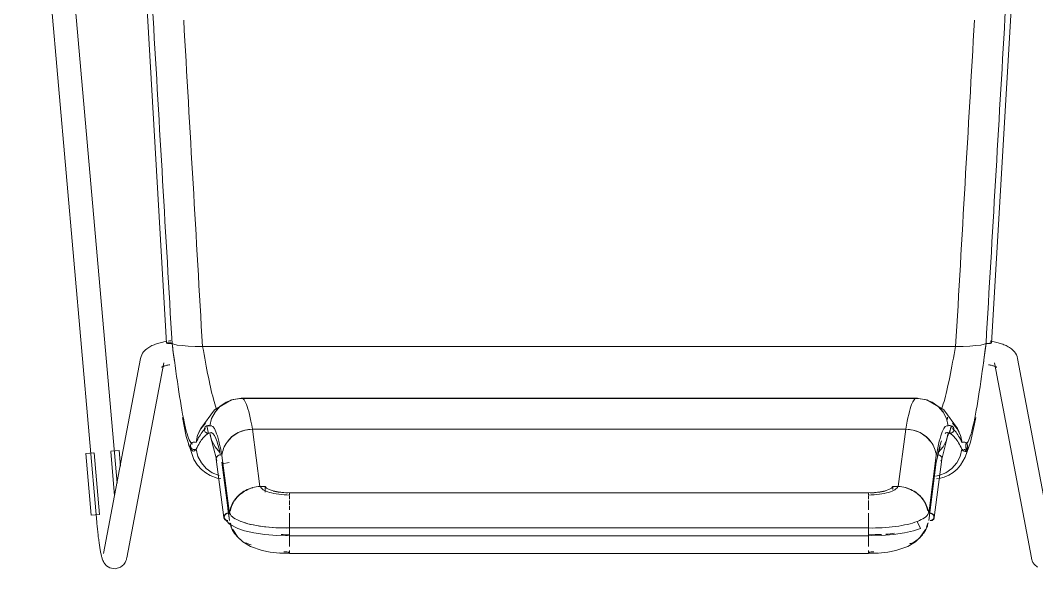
# Model space of a CAD drawing. Header units: millimetres. Extents: x 155927 to 326028, y -36033 to 97293.
# Drawn here: x 227422 to 227939, y 11463 to 11742 of the extents above; entities that cross this region are included whole.
import ezdxf

# ---------------------------------------------------------------- set-up
doc = ezdxf.new("R2010")
doc.units = ezdxf.units.MM
doc.header["$MEASUREMENT"] = 0
doc.layers.add('I-FURN', color=8, linetype='CONTINUOUS', lineweight=9)

msp = doc.modelspace()

# ---------------------------------------------------------------- linework, layer by layer
at = {"layer": 'I-FURN'}
for p, q in [((227471.08, 11506.42), (227433.79, 11930.92)), ((227421.83, 11929.87), (227460.78, 11486.55)), ((227476.98, 11909.75), (227496.27, 11577.84)), ((227935.79, 11909.75), (227916.5, 11577.84)), ((227494.33, 11578.34), (227495, 11578.49)), ((227495, 11578.49), (227495.68, 11578.62)), ((227495.68, 11578.62), (227496.37, 11578.75)), ((227497.08, 11578.86), (227497.79, 11578.97)), ((227497.79, 11578.97), (227498.52, 11579.07)), ((227916.4, 11578.75), (227915.69, 11578.86)), ((227917.09, 11578.62), (227916.4, 11578.75)), ((227917.77, 11578.49), (227917.09, 11578.62)), ((227918.44, 11578.34), (227917.77, 11578.49)), ((227484.13, 11572.66), (227484.62, 11573.35)), ((227484.62, 11573.35), (227485.13, 11573.95)), ((227485.13, 11573.95), (227485.65, 11574.47)), ((227485.65, 11574.47), (227486.18, 11574.92)), ((227486.18, 11574.92), (227486.71, 11575.32)), ((227486.71, 11575.32), (227487.25, 11575.68)), ((227487.25, 11575.68), (227487.79, 11576)), ((227487.79, 11576), (227488.32, 11576.29)), ((227488.32, 11576.29), (227488.87, 11576.57)), ((227488.87, 11576.57), (227489.44, 11576.82)), ((227489.44, 11576.82), (227490.01, 11577.05)), ((227490.01, 11577.05), (227490.59, 11577.27)), ((227490.59, 11577.27), (227491.18, 11577.48)), ((227491.18, 11577.48), (227491.78, 11577.67)), ((227491.78, 11577.67), (227492.4, 11577.86)), ((227492.4, 11577.86), (227493.03, 11578.03)), ((227493.03, 11578.03), (227493.67, 11578.19)), ((227493.67, 11578.19), (227494.33, 11578.34)), ((227496.33, 11577.89), (227496.27, 11577.84)), ((227496.27, 11577.84), (227496.33, 11577.89)), ((227496.27, 11577.84), (227496.34, 11577.78)), ((227496.34, 11577.78), (227496.27, 11577.84)), ((227496.52, 11577.94), (227496.33, 11577.89)), ((227496.33, 11577.89), (227496.51, 11577.94)), ((227496.34, 11577.78), (227496.53, 11577.73)), ((227496.53, 11577.73), (227496.34, 11577.78)), ((227496.51, 11577.94), (227496.8, 11577.99)), ((227496.81, 11577.99), (227496.52, 11577.94)), ((227496.53, 11577.73), (227496.83, 11577.69)), ((227496.83, 11577.69), (227496.53, 11577.73)), ((227496.8, 11577.99), (227497.18, 11578.02)), ((227497.19, 11578.02), (227496.81, 11577.99)), ((227496.83, 11577.69), (227497.22, 11577.66)), ((227497.22, 11577.66), (227496.83, 11577.69)), ((227497.18, 11578.02), (227497.63, 11578.04)), ((227497.64, 11578.04), (227497.19, 11578.02)), ((227497.22, 11577.66), (227497.67, 11577.64)), ((227497.67, 11577.64), (227497.22, 11577.66)), ((227497.63, 11578.04), (227498.12, 11578.05)), ((227498.13, 11578.05), (227497.64, 11578.04)), ((227497.67, 11577.64), (227498.17, 11577.63)), ((227498.16, 11577.63), (227497.67, 11577.64)), ((227498.12, 11578.05), (227498.62, 11578.05)), ((227498.63, 11578.05), (227498.13, 11578.05)), ((227498.66, 11577.63), (227498.16, 11577.63)), ((227498.17, 11577.63), (227498.66, 11577.63)), ((227498.66, 11577.63), (227499.13, 11577.65)), ((227499.13, 11577.65), (227498.66, 11577.63)), ((227500.04, 11577.25), (227499.13, 11577.65)), ((227499.13, 11577.65), (227500.04, 11577.25)), ((227500.04, 11577.25), (227501.78, 11576.88)), ((227501.77, 11576.88), (227500.04, 11577.25)), ((227504.24, 11576.57), (227501.77, 11576.88)), ((227501.78, 11576.88), (227504.28, 11576.57)), ((227507.33, 11576.33), (227504.27, 11576.57)), ((227504.28, 11576.57), (227507.38, 11576.33)), ((227510.85, 11576.18), (227507.38, 11576.33)), ((227507.38, 11576.33), (227510.92, 11576.18)), ((227514.61, 11576.12), (227510.91, 11576.18)), ((227510.92, 11576.18), (227514.68, 11576.12)), ((227898.08, 11576.12), (227514.61, 11576.12)), ((227514.68, 11576.12), (227898.08, 11576.12)), ((227898.08, 11576.12), (227901.85, 11576.18)), ((227901.85, 11576.18), (227898.16, 11576.12)), ((227901.85, 11576.18), (227905.39, 11576.33)), ((227905.39, 11576.33), (227901.91, 11576.18)), ((227905.39, 11576.33), (227908.49, 11576.57)), ((227908.49, 11576.57), (227905.44, 11576.33)), ((227908.49, 11576.57), (227910.98, 11576.88)), ((227910.99, 11576.88), (227908.52, 11576.57)), ((227910.98, 11576.88), (227912.73, 11577.25)), ((227912.73, 11577.25), (227910.99, 11576.88)), ((227913.63, 11577.65), (227912.73, 11577.25)), ((227912.73, 11577.25), (227913.63, 11577.65)), ((227913.63, 11577.65), (227914.1, 11577.63)), ((227914.11, 11577.63), (227913.63, 11577.65)), ((227914.1, 11577.63), (227914.6, 11577.63)), ((227914.6, 11577.63), (227914.11, 11577.63)), ((227914.6, 11577.63), (227915.09, 11577.64)), ((227915.1, 11577.64), (227914.6, 11577.63)), ((227915.09, 11577.64), (227915.55, 11577.66)), ((227915.55, 11577.66), (227915.1, 11577.64)), ((227915.55, 11577.66), (227915.93, 11577.69)), ((227915.94, 11577.69), (227915.55, 11577.66)), ((227915.96, 11577.99), (227915.58, 11578.02)), ((227915.59, 11578.02), (227915.97, 11577.99)), ((227915.93, 11577.69), (227916.23, 11577.73)), ((227916.24, 11577.73), (227915.94, 11577.69)), ((227916.25, 11577.94), (227915.96, 11577.99)), ((227915.97, 11577.99), (227916.26, 11577.94)), ((227916.5, 11577.84), (227916.44, 11577.89)), ((227916.44, 11577.89), (227916.5, 11577.84)), ((227919.09, 11578.19), (227918.44, 11578.34)), ((227919.74, 11578.03), (227919.09, 11578.19)), ((227920.37, 11577.86), (227919.74, 11578.03)), ((227920.98, 11577.67), (227920.37, 11577.86)), ((227921.59, 11577.48), (227920.98, 11577.67)), ((227922.18, 11577.27), (227921.59, 11577.48)), ((227922.76, 11577.05), (227922.18, 11577.27)), ((227923.33, 11576.82), (227922.76, 11577.05)), ((227923.89, 11576.57), (227923.33, 11576.82)), ((227924.45, 11576.29), (227923.89, 11576.57)), ((227924.98, 11576), (227924.45, 11576.29)), ((227925.52, 11575.68), (227924.98, 11576)), ((227926.06, 11575.32), (227925.52, 11575.68)), ((227926.59, 11574.92), (227926.06, 11575.32)), ((227927.12, 11574.47), (227926.59, 11574.92)), ((227927.64, 11573.95), (227927.12, 11574.47)), ((227928.15, 11573.35), (227927.64, 11573.95)), ((227928.63, 11572.66), (227928.15, 11573.35)), ((227483.08, 11569.99), (227464.26, 11470.7)), ((227483.08, 11569.99), (227483.33, 11570.98)), ((227483.33, 11570.98), (227483.7, 11571.87)), ((227483.7, 11571.87), (227484.13, 11572.66)), ((227929.07, 11571.87), (227928.63, 11572.66)), ((227929.43, 11570.98), (227929.07, 11571.87)), ((227929.69, 11569.99), (227929.43, 11570.98)), ((227948.51, 11470.7), (227929.69, 11569.99)), ((227476.05, 11468.47), (227494.87, 11567.76)), ((227493.65, 11565.53), (227493.67, 11565.54)), ((227493.67, 11565.54), (227493.74, 11565.59)), ((227493.74, 11565.59), (227493.83, 11565.63)), ((227493.83, 11565.63), (227493.98, 11565.71)), ((227493.98, 11565.71), (227494.18, 11565.8)), ((227494.18, 11565.8), (227494.41, 11565.89)), ((227494.41, 11565.89), (227494.68, 11565.99)), ((227494.68, 11565.99), (227494.98, 11566.1)), ((227494.98, 11566.1), (227495.32, 11566.21)), ((227495.32, 11566.21), (227495.68, 11566.31)), ((227495.68, 11566.31), (227496.08, 11566.42)), ((227496.08, 11566.42), (227496.5, 11566.53)), ((227496.5, 11566.53), (227496.95, 11566.63)), ((227496.95, 11566.63), (227497.41, 11566.73)), ((227497.41, 11566.73), (227497.91, 11566.83)), ((227915.35, 11566.73), (227914.86, 11566.83)), ((227915.82, 11566.63), (227915.35, 11566.73)), ((227916.27, 11566.53), (227915.82, 11566.63)), ((227916.69, 11566.42), (227916.27, 11566.53)), ((227917.08, 11566.31), (227916.69, 11566.42)), ((227917.45, 11566.21), (227917.08, 11566.31)), ((227917.79, 11566.1), (227917.45, 11566.21)), ((227918.09, 11565.99), (227917.79, 11566.1)), ((227917.9, 11567.76), (227936.72, 11468.47)), ((227918.36, 11565.89), (227918.09, 11565.99)), ((227918.59, 11565.8), (227918.36, 11565.89)), ((227918.78, 11565.71), (227918.59, 11565.8)), ((227918.94, 11565.63), (227918.78, 11565.71)), ((227919.02, 11565.59), (227918.94, 11565.63)), ((227919.1, 11565.54), (227919.02, 11565.59)), ((227919.12, 11565.53), (227919.1, 11565.54)), ((227529.34, 11548.9), (227520.69, 11543.79)), ((227526.63, 11547.78), (227523.49, 11545.61)), ((227523.5, 11545.6), (227526.63, 11547.77)), ((227529.49, 11548.97), (227526.32, 11547.6)), ((227530.2, 11549.15), (227526.63, 11547.78)), ((227526.63, 11547.77), (227530.2, 11549.14)), ((227534.53, 11549.77), (227529.49, 11548.97)), ((227530.2, 11549.14), (227533.99, 11549.62)), ((227533.99, 11549.62), (227530.2, 11549.15)), ((227533.99, 11549.62), (227878.78, 11549.62)), ((227878.78, 11549.62), (227533.99, 11549.62)), ((227573.44, 11549.77), (227534.53, 11549.77)), ((227878.24, 11549.77), (227573.44, 11549.77)), ((227878.24, 11549.77), (227883.28, 11548.97)), ((227878.78, 11549.62), (227882.57, 11549.14)), ((227882.57, 11549.15), (227878.78, 11549.62)), ((227886.14, 11547.78), (227882.57, 11549.15)), ((227882.57, 11549.14), (227886.13, 11547.77)), ((227883.28, 11548.97), (227886.45, 11547.6)), ((227883.43, 11548.9), (227892.08, 11543.79)), ((227886.13, 11547.77), (227889.27, 11545.6)), ((227889.27, 11545.61), (227886.14, 11547.78)), ((227520.69, 11543.79), (227513.71, 11534.25)), ((227520.99, 11542.74), (227519.23, 11539.34)), ((227519.24, 11539.34), (227520.99, 11542.73)), ((227523.49, 11545.61), (227520.99, 11542.74)), ((227520.99, 11542.73), (227523.5, 11545.6)), ((227891.78, 11542.74), (227889.27, 11545.61)), ((227889.27, 11545.6), (227891.78, 11542.73)), ((227893.53, 11539.34), (227891.78, 11542.74)), ((227891.78, 11542.73), (227893.53, 11539.34)), ((227892.08, 11543.79), (227899.06, 11534.25)), ((227504.37, 11539.92), (227506.28, 11530.26)), ((227519.23, 11539.34), (227518.34, 11535.63)), ((227894.43, 11535.63), (227893.53, 11539.34)), ((227907.66, 11535.86), (227908.39, 11539.92)), ((227513.75, 11534.18), (227512.11, 11530.85)), ((227512.12, 11530.85), (227513.76, 11534.17)), ((227513.71, 11534.25), (227512.82, 11532.5)), ((227516.16, 11537.01), (227513.75, 11534.18)), ((227513.76, 11534.17), (227516.16, 11537.01)), ((227515.56, 11534.37), (227515.5, 11533.87)), ((227515.5, 11533.87), (227515.57, 11534.36)), ((227515.57, 11533.38), (227515.5, 11533.87)), ((227515.5, 11533.87), (227515.56, 11533.38)), ((227515.75, 11534.83), (227515.56, 11534.37)), ((227515.56, 11533.38), (227515.75, 11532.92)), ((227515.57, 11534.36), (227515.76, 11534.83)), ((227515.76, 11532.92), (227515.57, 11533.38)), ((227516.05, 11535.23), (227515.75, 11534.83)), ((227515.75, 11532.92), (227516.05, 11532.52)), ((227515.76, 11534.83), (227516.05, 11535.23)), ((227516.05, 11532.52), (227515.76, 11532.92)), ((227516.05, 11535.23), (227516.43, 11535.54)), ((227516.43, 11535.54), (227516.05, 11535.23)), ((227516.43, 11532.21), (227516.05, 11532.52)), ((227516.05, 11532.52), (227516.43, 11532.2)), ((227516.88, 11535.75), (227516.43, 11535.54)), ((227516.43, 11535.54), (227516.88, 11535.74)), ((227516.88, 11532.01), (227516.43, 11532.21)), ((227516.43, 11532.2), (227516.88, 11532)), ((227519.41, 11535.64), (227516.53, 11535.6)), ((227516.83, 11535.73), (227517.66, 11531.84)), ((227516.88, 11535.74), (227517.37, 11535.83)), ((227517.37, 11535.83), (227516.88, 11535.75)), ((227517.37, 11531.92), (227516.88, 11532.01)), ((227516.88, 11532), (227517.37, 11531.92)), ((227517.37, 11535.83), (227517.87, 11535.79)), ((227517.87, 11535.79), (227517.37, 11535.83)), ((227517.87, 11531.96), (227517.37, 11531.92)), ((227517.37, 11531.92), (227517.87, 11531.96)), ((227517.87, 11535.79), (227518.34, 11535.63)), ((227518.34, 11535.63), (227517.87, 11535.79)), ((227518.34, 11532.12), (227517.87, 11531.96)), ((227517.87, 11531.96), (227518.34, 11532.12)), ((227518.34, 11532.12), (227519.23, 11528.41)), ((227518.7, 11530.27), (227518.37, 11532.14)), ((227532.71, 11532.23), (227529.6, 11530.15)), ((227536.26, 11533.54), (227532.71, 11532.23)), ((227540.03, 11534.02), (227536.26, 11533.54)), ((227543.89, 11504.74), (227540.03, 11534.02)), ((227540.03, 11534.02), (227872.74, 11534.02)), ((227872.74, 11534.02), (227540.03, 11534.02)), ((227872.74, 11534.02), (227868.88, 11504.74)), ((227876.51, 11533.54), (227872.74, 11534.02)), ((227880.06, 11532.23), (227876.51, 11533.54)), ((227883.17, 11530.15), (227880.06, 11532.23)), ((227893.53, 11528.41), (227894.43, 11532.12)), ((227894.07, 11530.27), (227896.24, 11535.6)), ((227894.43, 11535.63), (227894.9, 11535.79)), ((227894.9, 11535.79), (227894.43, 11535.63)), ((227894.9, 11531.96), (227894.43, 11532.12)), ((227894.43, 11532.12), (227894.9, 11531.96)), ((227894.9, 11535.79), (227895.39, 11535.83)), ((227895.4, 11535.83), (227894.9, 11535.79)), ((227895.39, 11531.92), (227894.9, 11531.96)), ((227894.9, 11531.96), (227895.4, 11531.92)), ((227895.11, 11531.84), (227895.94, 11535.73)), ((227895.39, 11535.83), (227895.88, 11535.74)), ((227895.88, 11532.01), (227895.39, 11531.92)), ((227895.89, 11535.75), (227895.4, 11535.83)), ((227895.4, 11531.92), (227895.89, 11532)), ((227895.88, 11535.74), (227896.33, 11535.54)), ((227896.33, 11532.21), (227895.88, 11532.01)), ((227896.34, 11535.54), (227895.89, 11535.75)), ((227895.89, 11532), (227896.34, 11532.2)), ((227896.33, 11535.54), (227896.72, 11535.23)), ((227896.72, 11532.52), (227896.33, 11532.21)), ((227896.72, 11535.23), (227896.34, 11535.54)), ((227896.34, 11532.2), (227896.72, 11532.52)), ((227896.61, 11537.01), (227899, 11534.18)), ((227899.01, 11534.18), (227896.61, 11537.01)), ((227896.72, 11535.23), (227897.01, 11534.83)), ((227897.01, 11534.83), (227896.72, 11535.23)), ((227897.01, 11532.92), (227896.72, 11532.52)), ((227896.72, 11532.52), (227897.01, 11532.92)), ((227897.01, 11534.83), (227897.2, 11534.36)), ((227897.2, 11534.37), (227897.01, 11534.83)), ((227897.2, 11533.38), (227897.01, 11532.92)), ((227897.01, 11532.92), (227897.2, 11533.38)), ((227897.27, 11533.87), (227897.2, 11534.37)), ((227897.2, 11534.36), (227897.27, 11533.87)), ((227897.27, 11533.87), (227897.2, 11533.38)), ((227897.2, 11533.38), (227897.27, 11533.87)), ((227899, 11534.17), (227900.65, 11530.85)), ((227900.65, 11530.85), (227899.01, 11534.18)), ((227899.06, 11534.25), (227899.95, 11532.5)), ((227905.77, 11527.34), (227907.66, 11535.86)), ((227506.28, 11530.26), (227510.27, 11518.55)), ((227508.75, 11526.4), (227509.04, 11526.8)), ((227509.04, 11526.8), (227508.75, 11526.4)), ((227509.04, 11526.8), (227509.42, 11527.12)), ((227509.41, 11527.12), (227509.04, 11526.8)), ((227509.86, 11527.33), (227509.41, 11527.12)), ((227509.42, 11527.12), (227509.87, 11527.33)), ((227510.36, 11527.42), (227509.86, 11527.33)), ((227509.87, 11527.33), (227510.36, 11527.42)), ((227510.36, 11527.42), (227510.86, 11527.39)), ((227510.86, 11527.39), (227510.36, 11527.42)), ((227510.86, 11527.39), (227511.33, 11527.24)), ((227511.33, 11527.24), (227510.86, 11527.39)), ((227511.33, 11527.24), (227512.12, 11530.85)), ((227512.11, 11530.85), (227511.33, 11527.24)), ((227521.67, 11518.66), (227518.7, 11530.27)), ((227519.23, 11528.41), (227520.99, 11525.01)), ((227529.6, 11530.15), (227527.11, 11527.41)), ((227885.66, 11527.41), (227883.17, 11530.15)), ((227891.1, 11518.66), (227894.07, 11530.27)), ((227891.78, 11525.01), (227893.53, 11528.41)), ((227900.65, 11530.85), (227901.44, 11527.24)), ((227901.44, 11527.24), (227900.65, 11530.85)), ((227901.44, 11527.24), (227901.91, 11527.39)), ((227901.91, 11527.39), (227901.44, 11527.24)), ((227901.91, 11527.39), (227902.41, 11527.42)), ((227902.41, 11527.42), (227901.91, 11527.39)), ((227902.41, 11527.42), (227902.9, 11527.33)), ((227902.9, 11527.33), (227902.41, 11527.42)), ((227902.9, 11527.33), (227903.35, 11527.12)), ((227903.35, 11527.12), (227902.9, 11527.33)), ((227903.09, 11519.71), (227905.77, 11527.34)), ((227903.35, 11527.12), (227903.73, 11526.8)), ((227903.73, 11526.8), (227903.35, 11527.12)), ((227903.73, 11526.8), (227904.02, 11526.4)), ((227904.02, 11526.4), (227903.73, 11526.8)), ((227455.21, 11521.57), (227457.25, 11521.75)), ((227457.97, 11490.16), (227455.21, 11521.57)), ((227457.25, 11521.75), (227459.32, 11521.93)), ((227462.2, 11490.53), (227459.44, 11521.94)), ((227467.89, 11522.68), (227469.87, 11500.08)), ((227468.01, 11522.69), (227470.07, 11522.87)), ((227470.07, 11522.87), (227472.12, 11523.05)), ((227472.81, 11515.16), (227472.12, 11523.05)), ((227508.56, 11525.94), (227508.5, 11525.45)), ((227508.5, 11525.45), (227508.58, 11524.97)), ((227508.51, 11525.45), (227508.57, 11525.94)), ((227508.58, 11524.97), (227508.51, 11525.45)), ((227508.75, 11526.4), (227508.56, 11525.94)), ((227508.57, 11525.94), (227508.75, 11526.4)), ((227508.78, 11524.52), (227508.58, 11524.97)), ((227508.58, 11524.97), (227508.77, 11524.52)), ((227508.77, 11524.52), (227509.07, 11524.12)), ((227509.08, 11524.12), (227508.78, 11524.52)), ((227509.07, 11524.12), (227509.46, 11523.81)), ((227509.47, 11523.82), (227509.08, 11524.12)), ((227509.46, 11523.81), (227509.92, 11523.62)), ((227509.92, 11523.62), (227509.47, 11523.82)), ((227510.41, 11523.55), (227509.92, 11523.62)), ((227509.92, 11523.62), (227510.41, 11523.54)), ((227510.91, 11523.59), (227510.41, 11523.55)), ((227510.41, 11523.54), (227510.91, 11523.59)), ((227511.38, 11523.75), (227510.91, 11523.59)), ((227510.91, 11523.59), (227511.38, 11523.75)), ((227511.53, 11522.8), (227511.38, 11523.75)), ((227511.38, 11523.75), (227512.28, 11520.12)), ((227520.99, 11525.01), (227523.49, 11522.14)), ((227889.52, 11522.61), (227888.14, 11516.32)), ((227889.27, 11522.14), (227891.78, 11525.01)), ((227890.27, 11525.04), (227889.52, 11522.61)), ((227900.48, 11520.12), (227901.39, 11523.75)), ((227901.39, 11523.75), (227901.24, 11522.8)), ((227901.86, 11523.59), (227901.39, 11523.75)), ((227901.39, 11523.75), (227901.86, 11523.59)), ((227902.29, 11522.83), (227903.46, 11522.51)), ((227902.85, 11523.62), (227902.35, 11523.55)), ((227902.36, 11523.54), (227902.85, 11523.62)), ((227903.3, 11523.82), (227902.85, 11523.62)), ((227902.85, 11523.62), (227903.31, 11523.81)), ((227903.46, 11522.51), (227903.27, 11526.36)), ((227903.69, 11524.12), (227903.3, 11523.82)), ((227903.31, 11523.81), (227903.69, 11524.12)), ((227903.99, 11524.52), (227903.69, 11524.12)), ((227903.69, 11524.12), (227903.99, 11524.52)), ((227904.18, 11524.97), (227903.99, 11524.52)), ((227903.99, 11524.52), (227904.19, 11524.97)), ((227904.02, 11526.4), (227904.2, 11525.94)), ((227904.2, 11525.94), (227904.02, 11526.4)), ((227904.26, 11525.45), (227904.18, 11524.97)), ((227904.19, 11524.97), (227904.26, 11525.45)), ((227904.2, 11525.94), (227904.26, 11525.45)), ((227904.26, 11525.45), (227904.2, 11525.94)), ((227510.27, 11518.55), (227512.08, 11515.72)), ((227512.28, 11520.12), (227514.03, 11516.8)), ((227514.03, 11516.8), (227516.51, 11513.98)), ((227521.7, 11519.44), (227521.64, 11518.97)), ((227521.64, 11518.97), (227521.7, 11518.5)), ((227521.65, 11518.74), (227525.51, 11488.96)), ((227521.89, 11519.88), (227521.7, 11519.44)), ((227521.7, 11518.5), (227521.89, 11518.06)), ((227522.19, 11520.26), (227521.89, 11519.88)), ((227522.57, 11520.57), (227522.19, 11520.26)), ((227523.02, 11520.76), (227522.57, 11520.57)), ((227523.51, 11520.84), (227523.02, 11520.76)), ((227524.01, 11520.8), (227523.51, 11520.84)), ((227528.32, 11490.94), (227524.48, 11520.64)), ((227524.5, 11517.1), (227528.35, 11487.4)), ((227524.62, 11516.32), (227528.12, 11517)), ((227884.42, 11487.4), (227888.27, 11517.1)), ((227884.44, 11490.94), (227888.29, 11520.64)), ((227887.26, 11488.96), (227891.12, 11518.74)), ((227889.25, 11520.84), (227888.76, 11520.8)), ((227889.75, 11520.76), (227889.25, 11520.84)), ((227890.2, 11520.57), (227889.75, 11520.76)), ((227890.58, 11520.26), (227890.2, 11520.57)), ((227890.88, 11519.88), (227890.58, 11520.26)), ((227890.58, 11517.68), (227890.88, 11518.06)), ((227891.06, 11519.44), (227890.88, 11519.88)), ((227890.88, 11518.06), (227891.07, 11518.5)), ((227891.13, 11518.97), (227891.06, 11519.44)), ((227891.07, 11518.5), (227891.13, 11518.97)), ((227896.26, 11513.98), (227898.74, 11516.8)), ((227898.74, 11516.8), (227900.48, 11520.12)), ((227900.59, 11515.6), (227903.09, 11519.71)), ((227512.08, 11515.72), (227514.07, 11513.48)), ((227514.07, 11513.48), (227516.24, 11511.7)), ((227516.24, 11511.7), (227518.51, 11510.36)), ((227516.51, 11513.98), (227519.59, 11511.8)), ((227519.59, 11511.8), (227523.1, 11510.4)), ((227889.66, 11510.4), (227893.18, 11511.8)), ((227893.18, 11511.8), (227896.26, 11513.98)), ((227894.68, 11510.57), (227896.88, 11511.95)), ((227896.88, 11511.95), (227898.85, 11513.63)), ((227898.85, 11513.63), (227900.59, 11515.6)), ((227518.51, 11510.36), (227522.11, 11509.06)), ((227522.11, 11509.06), (227523.89, 11508.83)), ((227889.66, 11510.41), (227887.92, 11510.04)), ((227887.92, 11510.03), (227889.66, 11510.4)), ((227888.38, 11508.74), (227889.8, 11508.89)), ((227889.8, 11508.89), (227892.31, 11509.55)), ((227892.31, 11509.55), (227894.68, 11510.57)), ((227546.6, 11504.81), (227543.89, 11504.74)), ((227546.6, 11504.81), (227546.6, 11501.8)), ((227547.24, 11503.95), (227546.6, 11504.81)), ((227548.59, 11503.16), (227547.24, 11503.95)), ((227550.58, 11502.49), (227548.59, 11503.16)), ((227553.07, 11501.98), (227550.58, 11502.49)), ((227555.92, 11501.66), (227553.07, 11501.98)), ((227558.96, 11501.55), (227555.92, 11501.66)), ((227853.81, 11501.55), (227558.96, 11501.55)), ((227558.96, 11501.49), (227853.81, 11501.49)), ((227856.85, 11501.66), (227853.81, 11501.55)), ((227859.7, 11501.98), (227856.85, 11501.66)), ((227862.19, 11502.49), (227859.7, 11501.98)), ((227864.17, 11503.16), (227862.19, 11502.49)), ((227865.53, 11503.95), (227864.17, 11503.16)), ((227866.16, 11504.81), (227865.53, 11503.95)), ((227866.16, 11503.15), (227866.16, 11504.81)), ((227868.88, 11504.74), (227866.16, 11504.81)), ((227558.96, 11498.23), (227558.96, 11499.97)), ((227558.96, 11495.18), (227558.96, 11497.64)), ((227853.81, 11499.97), (227853.81, 11498.23)), ((227853.81, 11497.64), (227853.81, 11495.18)), ((227462.08, 11490.52), (227460.01, 11490.34)), ((227528.19, 11488.59), (227527.57, 11493.37)), ((227558.96, 11492.82), (227558.96, 11494.66)), ((227558.96, 11487.63), (227558.96, 11491.19)), ((227853.81, 11494.94), (227853.81, 11495.14)), ((227853.81, 11494.95), (227853.81, 11492.82)), ((227853.81, 11491.19), (227853.81, 11487.63)), ((227884.88, 11490.93), (227885.19, 11493.37)), ((227460.01, 11490.34), (227457.97, 11490.16)), ((227460.8, 11486.39), (227460.78, 11486.55)), ((227460.86, 11485.64), (227460.8, 11486.39)), ((227460.93, 11484.89), (227460.86, 11485.64)), ((227528.41, 11485.56), (227525.86, 11488.46)), ((227532.53, 11483.38), (227528.41, 11485.56)), ((227534.29, 11486.92), (227537.72, 11485.82)), ((227537.72, 11485.82), (227542.16, 11484.86)), ((227558.96, 11487.44), (227558.96, 11483.62)), ((227558.96, 11483.62), (227558.96, 11487.44)), ((227853.81, 11483.62), (227853.81, 11487.44)), ((227853.81, 11487.44), (227853.81, 11483.62)), ((227880.24, 11483.38), (227878.48, 11486.92)), ((227461.01, 11484.14), (227460.93, 11484.89)), ((227461.08, 11483.4), (227461.01, 11484.14)), ((227461.16, 11482.66), (227461.08, 11483.4)), ((227461.23, 11481.93), (227461.16, 11482.66)), ((227461.31, 11481.2), (227461.23, 11481.93)), ((227461.4, 11480.48), (227461.31, 11481.2)), ((227461.48, 11479.77), (227461.4, 11480.48)), ((227529.99, 11482.77), (227529.89, 11482.97)), ((227532.67, 11478.87), (227529.99, 11482.77)), ((227535.98, 11482.21), (227532.53, 11483.38)), ((227540.67, 11481.12), (227535.98, 11482.21)), ((227546.29, 11480.27), (227540.67, 11481.12)), ((227542.16, 11484.86), (227546.17, 11484.26)), ((227546.17, 11484.26), (227552.73, 11483.73)), ((227552.42, 11479.78), (227546.29, 11480.27)), ((227552.73, 11483.73), (227558.96, 11483.65)), ((227853.81, 11483.65), (227558.96, 11483.65)), ((227558.96, 11479.69), (227558.96, 11483.65)), ((227558.96, 11483.65), (227558.96, 11483.54)), ((227558.96, 11483.54), (227558.96, 11483.32)), ((227558.96, 11483.32), (227558.96, 11482.99)), ((227558.96, 11482.99), (227558.96, 11482.57)), ((227558.96, 11482.57), (227558.96, 11482.1)), ((227558.96, 11482.1), (227558.96, 11481.6)), ((227558.96, 11481.6), (227558.96, 11481.1)), ((227558.96, 11481.1), (227558.96, 11480.65)), ((227558.96, 11480.65), (227558.96, 11480.26)), ((227558.96, 11480.26), (227558.96, 11479.96)), ((227853.81, 11483.54), (227853.81, 11479.69)), ((227853.81, 11483.32), (227853.81, 11483.54)), ((227853.81, 11482.99), (227853.81, 11483.32)), ((227853.81, 11482.57), (227853.81, 11482.99)), ((227853.81, 11482.1), (227853.81, 11482.57)), ((227853.81, 11481.6), (227853.81, 11482.1)), ((227853.81, 11481.1), (227853.81, 11481.6)), ((227853.81, 11480.65), (227853.81, 11481.1)), ((227853.81, 11480.26), (227853.81, 11480.65)), ((227853.81, 11479.96), (227853.81, 11480.26)), ((227860.35, 11479.78), (227866.47, 11480.27)), ((227866.47, 11480.27), (227872.09, 11481.12)), ((227872.09, 11481.12), (227876.78, 11482.21)), ((227876.78, 11482.21), (227880.24, 11483.38)), ((227880.1, 11478.87), (227882.78, 11482.77)), ((227882.78, 11482.77), (227882.88, 11482.97)), ((227461.56, 11479.07), (227461.48, 11479.77)), ((227461.65, 11478.39), (227461.56, 11479.07)), ((227461.74, 11477.71), (227461.65, 11478.39)), ((227461.82, 11477.05), (227461.74, 11477.71)), ((227461.91, 11476.4), (227461.82, 11477.05)), ((227462, 11475.76), (227461.91, 11476.4)), ((227462.09, 11475.14), (227462, 11475.76)), ((227462.18, 11474.54), (227462.09, 11475.14)), ((227535.14, 11476.58), (227532.67, 11478.87)), ((227539.02, 11474.19), (227535.14, 11476.58)), ((227558.96, 11479.69), (227552.42, 11479.78)), ((227558.96, 11479.96), (227558.96, 11479.76)), ((227558.96, 11479.93), (227558.96, 11476.91)), ((227558.96, 11476.92), (227558.96, 11479.93)), ((227558.96, 11479.76), (227558.96, 11479.69)), ((227558.96, 11479.69), (227853.81, 11479.69)), ((227558.96, 11474.17), (227558.96, 11476.75)), ((227853.81, 11479.76), (227853.81, 11479.96)), ((227853.81, 11476.91), (227853.81, 11479.93)), ((227853.81, 11479.93), (227853.81, 11476.92)), ((227853.81, 11479.69), (227860.35, 11479.78)), ((227853.81, 11479.69), (227853.81, 11479.76)), ((227853.81, 11476.75), (227853.81, 11474.17)), ((227873.75, 11474.19), (227877.63, 11476.58)), ((227877.63, 11476.58), (227880.1, 11478.87)), ((227462.27, 11473.95), (227462.18, 11474.54)), ((227462.37, 11473.39), (227462.27, 11473.95)), ((227462.46, 11472.83), (227462.37, 11473.39)), ((227462.55, 11472.3), (227462.46, 11472.83)), ((227462.65, 11471.79), (227462.55, 11472.3)), ((227462.74, 11471.29), (227462.65, 11471.79)), ((227462.84, 11470.81), (227462.74, 11471.29)), ((227462.94, 11470.35), (227462.84, 11470.81)), ((227463.03, 11469.91), (227462.94, 11470.35)), ((227463.13, 11469.48), (227463.03, 11469.91)), ((227545.07, 11472.06), (227539.02, 11474.19)), ((227549.11, 11471.27), (227545.07, 11472.06)), ((227553.93, 11470.76), (227549.11, 11471.27)), ((227558.96, 11470.65), (227553.93, 11470.76)), ((227558.96, 11470.67), (227558.96, 11472.14)), ((227558.96, 11470.82), (227558.96, 11470.65)), ((227558.96, 11470.65), (227853.81, 11470.65)), ((227853.81, 11472.14), (227853.81, 11470.67)), ((227853.81, 11470.65), (227853.81, 11470.82)), ((227853.81, 11470.65), (227858.84, 11470.76)), ((227858.84, 11470.76), (227863.66, 11471.27)), ((227863.66, 11471.27), (227867.7, 11472.06)), ((227867.7, 11472.06), (227873.75, 11474.19)), ((227463.24, 11469.07), (227463.13, 11469.48)), ((227463.35, 11468.67), (227463.24, 11469.07)), ((227463.46, 11468.27), (227463.35, 11468.67)), ((227463.59, 11467.88), (227463.46, 11468.27)), ((227463.73, 11467.47), (227463.59, 11467.88)), ((227463.9, 11467.05), (227463.73, 11467.47)), ((227464.11, 11466.57), (227463.9, 11467.05)), ((227464.42, 11466.01), (227464.11, 11466.57)), ((227464.89, 11465.31), (227464.42, 11466.01)), ((227465.75, 11464.4), (227464.89, 11465.31)), ((227472.91, 11463.71), (227474.49, 11465.03)), ((227474.49, 11465.03), (227475.24, 11466.11)), ((227475.24, 11466.11), (227475.61, 11466.91)), ((227475.61, 11466.91), (227475.83, 11467.53)), ((227475.83, 11467.53), (227475.96, 11468.05)), ((227475.96, 11468.05), (227476.05, 11468.47)), ((227936.8, 11468.05), (227936.72, 11468.47)), ((227936.94, 11467.53), (227936.8, 11468.05)), ((227937.15, 11466.91), (227936.94, 11467.53)), ((227937.53, 11466.11), (227937.15, 11466.91)), ((227938.28, 11465.03), (227937.53, 11466.11)), ((227939.85, 11463.71), (227938.28, 11465.03)), ((227467.4, 11463.36), (227465.75, 11464.4)), ((227470.16, 11462.87), (227467.4, 11463.36)), ((227472.91, 11463.71), (227470.16, 11462.87))]:
    msp.add_line(p, q, dxfattribs=at)
for centre, major_axis, ratio, start_param, end_param in [((227540.16, 11518.95), (-15.78, 0), 0.955139, 4.720632, 5.68731), ((227872.61, 11518.95), (-15.78, 0), 0.955139, 3.737469, 4.704147), ((227540.16, 11518.95), (-15.78, 0), 0.955139, 5.687432, 5.928979), ((227872.61, 11518.95), (-15.78, 0), 0.955139, 3.495799, 3.737346), ((227540.16, 11518.95), (-15.78, 0), 0.955139, 5.929149, 6.170649), ((227872.61, 11518.95), (-15.78, 0), 0.955139, 3.254129, 3.495629), ((227523.6, 11518.97), (-1.96, 0), 0.955139, 4.501447, 6.790779), ((227889.17, 11518.97), (-1.96, 0), 0.955139, 2.379629, 4.923331), ((227558.96, 11486.4), (0, -15.75), 0.000004, 3.431839, 3.614078), ((227853.81, 11486.4), (0, -15.75), 0.000004, 2.669107, 2.851347), ((227558.96, 11474.93), (-12.4, 0), 0.287441, 1.332781, 1.570796), ((227853.81, 11474.93), (12.4, 0), 0.287441, 4.712389, 4.932602)]:
    msp.add_ellipse(centre, major_axis=major_axis, ratio=ratio, start_param=start_param, end_param=end_param, dxfattribs=at)
for points in [[(227499.13, 11577.65), (227495.91, 11632.89), (227489.47, 11743.48), (227483.03, 11854.24), (227479.81, 11909.65)], [(227913.63, 11577.65), (227916.85, 11632.89), (227923.29, 11743.48), (227929.73, 11854.24), (227932.95, 11909.65)], [(227514.61, 11576.12), (227511.41, 11631.48), (227508.21, 11686.9), (227505.02, 11742.36)], [(227907.75, 11742.36), (227904.55, 11686.9), (227901.36, 11631.48), (227898.16, 11576.12)], [(227499.15, 11577.64), (227499.54, 11574.58), (227499.92, 11571.49), (227500.31, 11568.43)], [(227913.62, 11577.64), (227913.22, 11574.51), (227912.83, 11571.35), (227912.43, 11568.24)], [(227534.53, 11549.77), (227534.35, 11549.77), (227534.17, 11549.72), (227533.99, 11549.62)], [(227878.78, 11549.62), (227878.6, 11549.72), (227878.42, 11549.77), (227878.24, 11549.77)], [(227894.04, 11540.09), (227893.98, 11539.62), (227893.92, 11539.15), (227893.87, 11538.69)], [(227518.34, 11535.63), (227519.36, 11536.18), (227521.41, 11534.21), (227523.46, 11526.15), (227524.48, 11520.64)], [(227894.43, 11535.63), (227893.4, 11536.18), (227891.36, 11534.21), (227889.31, 11526.15), (227888.29, 11520.64)], [(227894.43, 11532.12), (227893.88, 11532.41), (227893.34, 11532.27), (227892.79, 11531.7)], [(227890.89, 11527.97), (227890.23, 11526.07), (227889.57, 11523.27), (227888.91, 11520.22)], [(227543.89, 11504.74), (227542.59, 11504.7), (227540.09, 11504.34), (227536.49, 11502.93), (227533.35, 11500.74), (227530.82, 11497.9), (227529.05, 11494.56), (227528.47, 11492.18), (227528.32, 11490.94)], [(227558.96, 11500.43), (227555.17, 11500.48), (227547.77, 11501.45), (227544.39, 11503.62), (227544.14, 11504.73)], [(227550.58, 11502.44), (227552.63, 11501.9), (227555.35, 11501.61), (227558.12, 11501.52)], [(227868.63, 11504.73), (227868.5, 11504.17), (227867.56, 11503.07), (227864.24, 11501.68), (227859.44, 11500.72), (227855.7, 11500.46), (227853.81, 11500.43)], [(227854.65, 11501.5), (227857.43, 11501.56), (227859.97, 11501.92), (227862.19, 11502.44)], [(227884.44, 11490.94), (227884.3, 11492.18), (227883.71, 11494.56), (227881.95, 11497.9), (227879.42, 11500.74), (227876.28, 11502.93), (227872.68, 11504.34), (227870.17, 11504.7), (227868.88, 11504.74)], [(227528.79, 11492.46), (227529.1, 11493.85), (227529.6, 11495.21), (227530.3, 11496.47)], [(227882.46, 11496.45), (227883.16, 11495.2), (227883.56, 11493.83), (227883.9, 11492.45)], [(227527.56, 11491.13), (227527.73, 11491.14), (227527.9, 11491.14), (227528.06, 11491.1)], [(227558.96, 11483.62), (227556.61, 11483.58), (227551.96, 11483.65), (227545.1, 11484.28), (227538.96, 11485.39), (227533.89, 11486.92), (227530.19, 11488.82), (227528.88, 11490.22), (227528.53, 11490.95)], [(227884.24, 11490.95), (227883.89, 11490.22), (227882.58, 11488.82), (227880.11, 11487.55), (227878.65, 11486.98)], [(227529.41, 11484.06), (227529.17, 11484.69), (227529.01, 11485.34), (227528.87, 11486)], [(227883.98, 11486.07), (227883.82, 11485.39), (227883.62, 11484.71), (227883.36, 11484.05)], [(227558.96, 11480.22), (227557.53, 11480.2), (227556.11, 11480.2), (227554.69, 11480.24)], [(227860.41, 11480.33), (227858.23, 11480.22), (227856.03, 11480.18), (227853.81, 11480.22)], [(227866.96, 11480.9), (227865.55, 11480.72), (227864.1, 11480.55), (227862.62, 11480.45)], [(227879.31, 11478.14), (227880.11, 11478.81), (227880.8, 11479.57), (227881.46, 11480.37)], [(227536.57, 11476.13), (227537.46, 11475.7), (227538.38, 11475.3), (227539.35, 11475.06)], [(227558.96, 11470.74), (227557.24, 11470.74), (227555.57, 11470.81), (227553.99, 11470.96)], [(227858.41, 11470.93), (227856.94, 11470.8), (227855.39, 11470.74), (227853.81, 11470.74)]]:
    msp.add_open_spline(points, degree=3, dxfattribs=at)
for points, knots in [([(227499.13, 11577.65), (227500.15, 11570.1), (227502.18, 11554.89), (227505.23, 11536.45), (227507.67, 11528.15), (227509.09, 11526.55), (227509.5, 11526.36)], [0, 0, 0, 0, 0.25, 0.5, 0.75, 0.8499412, 0.8499412, 0.8499412, 0.8499412]), ([(227521.98, 11543.85), (227521.5, 11545), (227520.04, 11549.24), (227517.6, 11559.95), (227515.66, 11570.73), (227514.68, 11576.12)], [0.375, 0.375, 0.375, 0.375, 0.5, 0.75, 1, 1, 1, 1]), ([(227898.08, 11576.12), (227897.11, 11570.73), (227895.16, 11559.95), (227892.73, 11549.24), (227891.27, 11545), (227890.79, 11543.85)], [0, 0, 0, 0, 0.25, 0.5, 0.625, 0.625, 0.625, 0.625]), ([(227913.63, 11577.65), (227912.62, 11570.1), (227910.58, 11554.89), (227907.53, 11536.45), (227905.1, 11528.15), (227903.67, 11526.55), (227903.27, 11526.36)], [0, 0, 0, 0, 0.25, 0.5, 0.75, 0.8499411, 0.8499411, 0.8499411, 0.8499411]), ([(227540.03, 11534.02), (227539.02, 11539.75), (227537.19, 11547.39), (227535.36, 11549.77), (227534.53, 11549.77)], [0, 0, 0, 0, 0.5, 0.9107154, 0.9107154, 0.9107154, 0.9107154]), ([(227878.24, 11549.77), (227877.41, 11549.77), (227875.58, 11547.39), (227873.75, 11539.75), (227872.74, 11534.02)], [0.0892847, 0.0892847, 0.0892847, 0.0892847, 0.5, 1, 1, 1, 1]), ([(227511.33, 11527.24), (227512.5, 11529.65), (227514.13, 11532.3), (227515.75, 11533.97), (227516.21, 11534.37)], [0, 0, 0, 0, 0.5, 0.696307, 0.696307, 0.696307, 0.696307]), ([(227518.34, 11532.12), (227519.36, 11532.67), (227521.18, 11530.94), (227523, 11524.45), (227523.79, 11520.74)], [0, 0, 0, 0, 0.5, 0.8877852, 0.8877852, 0.8877852, 0.8877852]), ([(227901.44, 11527.24), (227900.27, 11529.65), (227898.64, 11532.3), (227897.01, 11533.97), (227896.56, 11534.37)], [0, 0, 0, 0, 0.5, 0.6963068, 0.6963068, 0.6963068, 0.6963068]), ([(227511.38, 11523.75), (227512.54, 11526.15), (227514.63, 11529.58), (227516.73, 11531.37), (227517.66, 11531.84)], [0, 0, 0, 0, 0.5, 0.9025379, 0.9025379, 0.9025379, 0.9025379]), ([(227901.39, 11523.75), (227900.23, 11526.15), (227898.13, 11529.58), (227896.04, 11531.37), (227895.11, 11531.84)], [0, 0, 0, 0, 0.5, 0.9025383, 0.9025383, 0.9025383, 0.9025383]), ([(227507.53, 11526.17), (227507.79, 11525.45), (227509.08, 11522.43), (227510.36, 11522.2), (227511.38, 11523.75)], [0.6866019, 0.6866019, 0.6866019, 0.6866019, 0.75, 1, 1, 1, 1]), ([(227905.16, 11525.96), (227904.92, 11525.33), (227903.67, 11522.42), (227902.41, 11522.2), (227901.39, 11523.75)], [0.6929173, 0.6929173, 0.6929173, 0.6929173, 0.75, 1, 1, 1, 1]), ([(227531.16, 11497.82), (227532.59, 11499.88), (227535.5, 11502.35), (227539.02, 11503.91), (227540.22, 11504.16)], [-0.6666667, -0.6666667, -0.6666667, -0.6666667, -0.3333333, -0.1728556, -0.1728556, -0.1728556, -0.1728556]), ([(227872.41, 11504.19), (227873.65, 11503.87), (227877.08, 11502.47), (227880.32, 11500.1), (227881.48, 11498.06)], [-0.8333333, -0.8333333, -0.8333333, -0.8333333, -0.6666667, -0.3457001, -0.3457001, -0.3457001, -0.3457001]), ([(227528.32, 11490.94), (227528.18, 11491), (227527.97, 11491.07), (227527.68, 11491.12), (227527.4, 11491.13), (227527.1, 11491.09), (227526.81, 11491.01), (227526.55, 11490.9), (227526.23, 11490.7), (227525.91, 11490.39), (227525.68, 11490.02), (227525.54, 11489.67), (227525.49, 11489.36), (227525.49, 11489.08), (227525.52, 11488.82), (227525.6, 11488.57), (227525.71, 11488.32), (227525.9, 11488.02), (227526.22, 11487.71), (227526.62, 11487.5), (227526.97, 11487.4), (227527.24, 11487.36), (227527.4, 11487.36), (227527.47, 11487.36)], [0, 0, 0, 0, 0.0555556, 0.0833333, 0.1111111, 0.1666667, 0.1944444, 0.2222222, 0.2777778, 0.3333333, 0.3888889, 0.4444444, 0.4791667, 0.5138889, 0.5486111, 0.5833333, 0.6180556, 0.6527778, 0.7222222, 0.7916667, 0.8263889, 0.8611111, 0.8888889, 0.8888889, 0.8888889, 0.8888889]), ([(227527.56, 11487.37), (227527.4, 11487.38), (227527.11, 11487.42), (227526.72, 11487.56), (227526.31, 11487.82), (227525.85, 11488.34), (227525.6, 11489.2), (227525.83, 11489.99), (227526.23, 11490.52), (227526.61, 11490.84), (227526.92, 11490.98), (227527.07, 11491.03)], [-0.875, -0.875, -0.875, -0.875, -0.8125, -0.765625, -0.71875, -0.625, -0.5, -0.375, -0.3125, -0.25, -0.1875, -0.1875, -0.1875, -0.1875]), ([(227885.69, 11491.03), (227885.81, 11490.99), (227886.04, 11490.9), (227886.46, 11490.62), (227886.91, 11490.07), (227887.17, 11489.2), (227886.94, 11488.42), (227886.54, 11487.91), (227886.16, 11487.61), (227885.7, 11487.42), (227885.37, 11487.38), (227885.2, 11487.37)], [-0.8125, -0.8125, -0.8125, -0.8125, -0.765625, -0.71875, -0.625, -0.5, -0.375, -0.3125, -0.25, -0.1875, -0.125, -0.125, -0.125, -0.125]), ([(227885.3, 11487.36), (227885.44, 11487.35), (227885.66, 11487.37), (227885.95, 11487.44), (227886.22, 11487.54), (227886.54, 11487.72), (227886.86, 11488.01), (227887.09, 11488.37), (227887.23, 11488.72), (227887.27, 11489.03), (227887.28, 11489.3), (227887.25, 11489.57), (227887.17, 11489.82), (227887.06, 11490.07), (227886.87, 11490.38), (227886.54, 11490.71), (227886.15, 11490.94), (227885.79, 11491.06), (227885.53, 11491.11), (227885.37, 11491.13), (227885.3, 11491.13)], [0.1111111, 0.1111111, 0.1111111, 0.1111111, 0.1666667, 0.1944444, 0.2222222, 0.2777778, 0.3333333, 0.3888889, 0.4444444, 0.4791667, 0.5138889, 0.5486111, 0.5833333, 0.6180556, 0.6527778, 0.7222222, 0.7916667, 0.8263889, 0.8611111, 0.8888889, 0.8888889, 0.8888889, 0.8888889]), ([(227528.54, 11486.29), (227528.7, 11485.52), (227529.26, 11483.61), (227530.82, 11480.75), (227532.83, 11478.57), (227534.21, 11477.56), (227534.61, 11477.29)], [0.0592823, 0.0592823, 0.0592823, 0.0592823, 0.1666667, 0.3333333, 0.5, 0.565028, 0.565028, 0.565028, 0.565028]), ([(227878.48, 11486.92), (227877.06, 11486.37), (227873.73, 11485.38), (227867.67, 11484.28), (227860.81, 11483.65), (227856.16, 11483.58), (227853.81, 11483.62)], [0.3397465, 0.3397465, 0.3397465, 0.3397465, 0.5, 0.6666667, 0.8333333, 0.9999948, 0.9999948, 0.9999948, 0.9999948]), ([(227881.82, 11480.83), (227882.54, 11481.83), (227883.53, 11483.57), (227884, 11485.48), (227884.16, 11486.22)], [0.6666667, 0.6666667, 0.6666667, 0.6666667, 0.8333333, 0.9365189, 0.9365189, 0.9365189, 0.9365189]), ([(227874.68, 11475.5), (227875.19, 11475.68), (227876.54, 11476.25), (227877.8, 11476.99), (227878.52, 11477.52)], [0.260519, 0.260519, 0.260519, 0.260519, 0.3333333, 0.4544474, 0.4544474, 0.4544474, 0.4544474])]:
    msp.add_open_spline(points, degree=3, knots=knots, dxfattribs=at)

doc.saveas('drawing.dxf')
